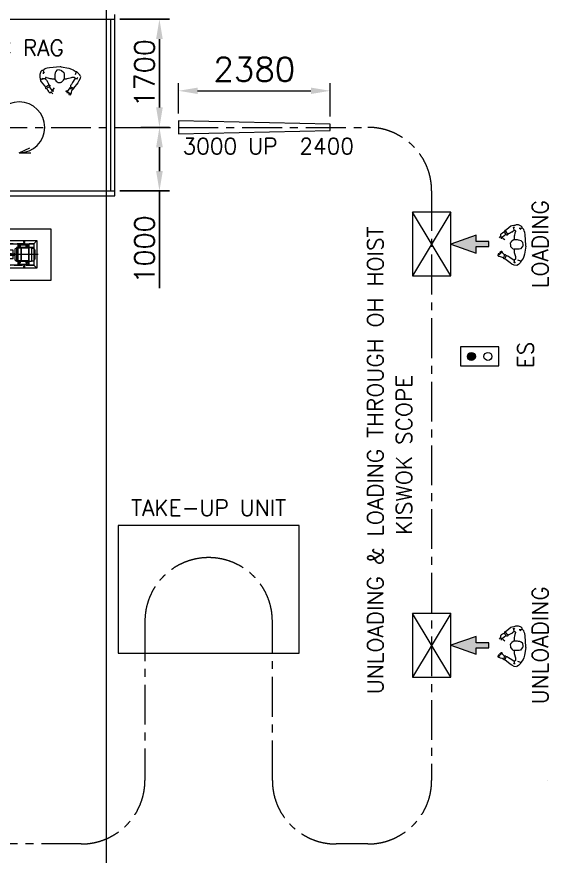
# Model space of a CAD drawing. Header units: millimetres. Extents: x -131970 to 468030, y -148196 to 152489.
# Drawn here: x 96917 to 105258, y 131321 to 144512 of the extents above; entities that cross this region are included whole.
import ezdxf
from ezdxf.enums import TextEntityAlignment as Align
from ezdxf.xclip import XClip

# ---------------------------------------------------------------- set-up
doc = ezdxf.new("R2010")
doc.units = ezdxf.units.MM
doc.header["$LTSCALE"] = 500
doc.header["$XCLIPFRAME"] = 2
for name, pattern in [('BUILDING PLAN$1$CENTER', [2, 1.25, -0.25, 0.25, -0.25]), ('CENTER', [2, 1.25, -0.25, 0.25, -0.25]), ('CONTINOUS', [0]), ('DASHED', [0.75, 0.5, -0.25]), ('DGN Style 4', [1.6, 0.8, -0.4, 0, -0.4]), ('PHANTOM', [2.5, 1.25, -0.25, 0.25, -0.25, 0.25, -0.25]), ('PHANTOM2', [1.25, 0.625, -0.125, 0.125, -0.125, 0.125, -0.125])]:
    doc.linetypes.add(name, pattern=pattern)
doc.layers.get('0').update_dxf_attribs({"linetype": 'CONTINUOUS'})
doc.layers.get('Defpoints').update_dxf_attribs({"linetype": 'CONTINUOUS'})
for name, color, linetype, lineweight in [('0 COMP', 9, 'PHANTOM', 9), ('0 CONVEYOR', 42, 'CENTER', 15), ('0 DIMENSION', 1, 'CONTINUOUS', 13), ('0 PANEL', 110, 'CONTINUOUS', 18), ('CEN', 1, 'CENTER', 13), ('fittings', 2, 'CONTINUOUS', 0), ('flange', 8, 'CONTINUOUS', 13), ('PHE', 8, 'PHANTOM2', 0), ('PIPE', 134, 'CONTINUOUS', 13), ('PUMP', 5, 'CONTINUOUS', 0), ('SIDE VIEW PAINTING BOOTH$0$0 PANEL', 110, 'CONTINUOUS', 18), ('valve', 7, 'CONTINUOUS', 0)]:
    doc.layers.add(name, color=color, linetype=linetype, lineweight=lineweight)
doc.layers.add('BUILDING PLAN$0$CL', color=1, linetype='BUILDING PLAN$1$CENTER')
doc.layers.add('SnT-OTHER', color=8, linetype='CONTINUOUS')
doc.styles.add('ROMANS', font='romans.shx')
doc.styles.add('rs', font='romans.shx')
doc.dimstyles.new('ISO-100', dxfattribs={"dimscale": 125, "dimtxt": 2.5, "dimasz": 2.5, "dimexe": 1.25, "dimexo": 0.625, "dimtad": 1, "dimdsep": 46, "dimtxsty": 'rs', "dimcen": 2.5, "dimclrt": 7, "dimadec": 0, "dimazin": 0, "dimtfac": 1, "dimtmove": 0, "dimatfit": 3, "dimfxl": 1, "dimarcsym": 0})
doc.dimstyles.new('STD 100', dxfattribs={"dimscale": 150, "dimtxt": 2.5, "dimasz": 2, "dimexe": 0.8, "dimexo": 0.8, "dimgap": 1, "dimtad": 1, "dimdec": 0, "dimzin": 9, "dimdsep": 46, "dimtxsty": 'ROMANS', "dimcen": 2.5, "dimclrd": 256, "dimclre": 256, "dimclrt": 7, "dimadec": 0, "dimazin": 3, "dimtfac": 1, "dimtdec": 0, "dimtmove": 0, "dimatfit": 3, "dimfxl": 1, "dimtfill": 1, "dimlwd": -1, "dimlwe": -1, "dimarcsym": 0})

# ---------------------------------------------------------------- blocks, each defined once
blk = doc.blocks.new('BUILDING PLAN')
at = {"layer": 'BUILDING PLAN$0$CL', "color": 8, "lineweight": 9, "ltscale": 500}
blk.add_line((8322.5, 0), (8322.5, -34798.5), dxfattribs=at)
blk = doc.blocks.new('125 nb slip-on flange1')
at = {"layer": 'PIPE'}
for p, q in [((-127, 24), (-127, 2)), ((127, 24), (-127, 24)), ((-127, 2), (-93, 2)), ((-108, 26), (-108, 0)), ((-93, 2), (-93, 0)), ((-93, 2), (-93, 0)), ((-93, 0), (93, 0)), ((-82, 36), (82, 36)), ((-82, 24), (-82, 36)), ((82, 24), (82, 36)), ((93, 2), (127, 2)), ((93, 2), (93, 0)), ((93, 2), (93, 0)), ((108, 26), (108, 0)), ((127, 24), (127, 2))]:
    blk.add_line(p, q, dxfattribs=at)
blk = doc.blocks.new('125 nb bellow')
at = {"layer": 'PIPE', "color": 1, "linetype": 'CENTER', "ltscale": 0.1}
for p, q in [((26, 108), (-2, 108)), ((124, 108), (152, 108)), ((26, -108), (-2, -108)), ((124, -108), (152, -108))]:
    blk.add_line(p, q, dxfattribs=at)
at = {"layer": 'valve'}
for p, q in [((0, 127), (0, -127)), ((24, 127), (0, 127)), ((24, -127), (24, 127)), ((65, 82), (24, 82)), ((126, 82), (85, 82)), ((126, 127), (150, 127)), ((126, -127), (126, 127)), ((150, 127), (150, -127)), ((24, -127), (0, -127)), ((65, -82), (24, -82)), ((126, -82), (85, -82)), ((126, -127), (150, -127))]:
    blk.add_line(p, q, dxfattribs=at)
at = {"layer": 'valve', "flags": 128}
for points in [[(65, 90), (65, -90)], [(85, -90), (85, 90)]]:
    blk.add_lwpolyline(points, dxfattribs=at)
at = {"layer": 'valve'}
for centre, start, end in [((75, 90), 0, 180), ((75, -90), 180, 0)]:
    blk.add_arc(centre, 10.5, start, end, dxfattribs=at)
blk = doc.blocks.new('150 nb slip-on flange2')
at = {"layer": 'CEN'}
for p, q in [((0, -150), (0, 150)), ((-150, 0), (150, 0)), ((-76, 76), (-95, 95)), ((76, 76), (95, 95)), ((-76, -76), (-95, -95)), ((76, -76), (95, -95))]:
    blk.add_line(p, q, dxfattribs=at)
blk.add_circle((0, 0), 121, dxfattribs=at)
at = {"layer": 'flange', "color": 134}
for centre, radius in [((0, 0), 140), ((-121, 0), 11.1), ((-85, 85), 11.1), ((0, 0), 85.4), ((0, 121), 11.1), ((85, 85), 11.1), ((121, 0), 11.1), ((-85, -85), 11.1), ((0, -121), 11.1), ((85, -85), 11.1)]:
    blk.add_circle(centre, radius, dxfattribs=at)
blk = doc.blocks.new('150 nb btv3')
at = {"layer": 'CEN'}
for p, q in [((-107, 0), (-134, 0)), ((-76, 76), (-95, 95)), ((76, 76), (95, 95)), ((107, 0), (134, 0)), ((-76, -76), (-95, -95)), ((0, -107), (0, -134)), ((76, -76), (95, -95))]:
    blk.add_line(p, q, dxfattribs=at)
at = {"layer": 'PIPE', "color": 1, "linetype": 'CENTER', "ltscale": 0.25}
for p, q in [((0, -140), (0, 140)), ((-140, 0), (140, 0))]:
    blk.add_line(p, q, dxfattribs=at)
at = {"layer": 'PIPE', "color": 1, "linetype": 'CENTER', "ltscale": 0.35}
blk.add_line((0, 107), (0, 134), dxfattribs=at)
at = {"layer": 'PIPE', "color": 1, "linetype": 'CENTER', "ltscale": 0.25}
blk.add_circle((0, 0), 121, dxfattribs=at)
at = {"layer": 'PIPE'}
blk.add_circle((121, 0), 11.1, dxfattribs=at)
at = {"layer": 'valve', "flags": 128}
blk.add_lwpolyline([(-2, 140), (-2, 230), (2, 230), (2, 140)], dxfattribs=at)
at = {"layer": 'valve'}
for centre, radius in [((0, 0), 140), ((-121, 0), 11.1), ((-85, 85), 11.1), ((0, 0), 84.2), ((0, 121), 11.1), ((85, 85), 11.1), ((-85, -85), 11.1), ((0, -121), 11.1), ((85, -85), 11.1)]:
    blk.add_circle(centre, radius, dxfattribs=at)
blk = doc.blocks.new('200 nb red 200x125')
at = {"layer": 'CEN'}
blk.add_line((152, 0), (0, 0), dxfattribs=at)
at = {"layer": 'fittings'}
for p, q in [((0, 109.55), (152, 70.65)), ((0, 109.55), (0, -109.55)), ((152, -70.65), (152, 70.65)), ((0, -109.55), (152, -70.65))]:
    blk.add_line(p, q, dxfattribs=at)
blk = doc.blocks.new('200 nb btv1')
at = {"layer": 'valve'}
for p, q in [((0, 134.95), (0, 0)), ((28.6, 134.95), (0, 134.95)), ((28.6, -134.95), (28.6, 134.95)), ((31.4, 134.95), (60, 134.95)), ((31.4, -134.95), (31.4, 134.95)), ((60, 134.95), (60, 0)), ((0, -134.95), (0, 0)), ((60, -134.95), (60, 0)), ((28.6, -134.95), (0, -134.95)), ((31.4, -134.95), (60, -134.95))]:
    blk.add_line(p, q, dxfattribs=at)
at = {"layer": 'valve', "color": 252, "linetype": 'PHANTOM', "ltscale": 0.2}
blk.add_lwpolyline([(31.5, 0), (28.5, 0), (28.5, -350), (31.5, -350), (31.5, 0)], close=True, dxfattribs=at)
at = {"layer": 'valve', "flags": 128}
blk.add_lwpolyline([(30, 1.5), (30, -1.5), (380, -1.5), (380, 1.5), (30, 1.5)], close=True, dxfattribs=at)
at = {"layer": 'valve', "color": 252, "linetype": 'PHANTOM', "ltscale": 0.2}
blk.add_arc((30, 0), 350, 269.754448, 0.245552, dxfattribs=at)
blk = doc.blocks.new('200 nb slip-on flange1')
at = {"layer": 'CEN'}
for p, q in [((-149, 31), (-149, 0)), ((149, 31), (149, 0))]:
    blk.add_line(p, q, dxfattribs=at)
at = {"layer": 'flange', "color": 134}
for p, q in [((-171, 29), (-171, 2)), ((171, 29), (-171, 29)), ((-171, 2), (-135, 2)), ((-135, 2), (-135, 0)), ((-135, 2), (-135, 0)), ((-135, 0), (135, 0)), ((-123, 44), (123, 44)), ((-123, 29), (-123, 44)), ((123, 29), (123, 44)), ((171, 2), (135, 2)), ((135, 2), (135, 0)), ((135, 2), (135, 0)), ((171, 29), (171, 2))]:
    blk.add_line(p, q, dxfattribs=at)
blk = doc.blocks.new('dasdasda')
at = {"layer": 'PUMP'}
for p, q in [((-40, 168), (-90, 218)), ((-40, -167), (-40, 168)), ((245, 168), (245, 56)), ((290, 168), (290, 80)), ((295, 168), (295, 80)), ((533, -167), (533, 168)), ((578, 152), (578, 168)), ((583, 152), (583, 168)), ((700, -167), (700, 168)), ((704, -167), (704, 168)), ((825, 218), (775, 168)), ((-114, 108), (-140, 108)), ((-140, -93), (-140, 93)), ((-138, 93), (-140, 93)), ((-138, 93), (-140, 93)), ((-138, 93), (-138, 127)), ((-116, 127), (-138, 127)), ((-116, 127), (-116, -127)), ((-116, 50), (-47, 38)), ((-84, 0), (-106, 0)), ((-59, 59), (-75, 75)), ((-50, 80), (-7, 80)), ((-50, 80), (-50, 38)), ((-40, 80), (-40, 45)), ((-37, 47), (-7, 79)), ((0, 84), (0, 106)), ((7, 80), (50, 80)), ((37, 47), (7, 79)), ((40, 80), (40, 45)), ((50, 80), (50, 33)), ((57, 75), (50, 75)), ((57, 75), (57, 20)), ((57, 20), (57, 35)), ((57, 35), (67, 35)), ((59, 59), (75, 75)), ((63, 69), (198, 55)), ((63, 49), (183, 36)), ((67, 35), (67, -35)), ((67, 25), (77, 25)), ((77, 30), (77, -30)), ((77, 30), (87, 30)), ((84, 0), (106, 0)), ((87, 30), (87, -30)), ((87, 25), (153, 25)), ((153, 30), (153, -30)), ((153, 30), (163, 30)), ((163, 30), (163, -30)), ((163, 25), (188, 25)), ((188, 31), (188, -31)), ((198, 55), (198, -55)), ((198, 55), (203, 55)), ((203, 55), (203, -55)), ((251, 13), (251, -12)), ((323, 45), (323, -45)), ((328, 40), (323, 40)), ((328, 40), (328, -40)), ((333, 19), (328, 19)), ((333, 19), (333, -19)), ((383, 12), (333, 12)), ((364, -70), (364, 70)), ((452, 70), (364, 70)), ((383, 12), (383, -12)), ((425, 12), (398, 12)), ((398, 12), (398, -12)), ((398, 12), (398, -12)), ((398, 12), (409, 12)), ((409, 12), (472, 12)), ((452, -70), (452, 70)), ((472, 19), (472, -19)), ((472, 19), (477, 19)), ((477, 73), (477, -73)), ((502, 98), (507, 98)), ((507, 108), (739, 108)), ((507, 108), (507, -108)), ((578, -102), (578, 102)), ((583, -102), (583, 102)), ((739, 108), (739, -108)), ((739, 98), (766, 98)), ((791, 73), (791, -73)), ((791, 35), (791, -35)), ((-138, -93), (-140, -93)), ((-138, -93), (-140, -93)), ((-114, -108), (-140, -108)), ((-138, -127), (-138, -93)), ((-116, -127), (-138, -127)), ((-116, -50), (-47, -38)), ((-59, -59), (-75, -75)), ((-50, -38), (-50, -80)), ((-50, -80), (-7, -80)), ((-40, -45), (-40, -80)), ((-37, -47), (-7, -79)), ((0, -84), (0, -106)), ((37, -47), (7, -79)), ((7, -80), (50, -80)), ((40, -45), (40, -80)), ((50, -33), (50, -80)), ((57, -75), (50, -75)), ((57, -20), (57, -75)), ((57, -35), (67, -35)), ((59, -59), (75, -75)), ((63, -49), (183, -36)), ((63, -69), (198, -55)), ((67, -25), (77, -25)), ((77, -30), (87, -30)), ((87, -25), (153, -25)), ((153, -30), (163, -30)), ((163, -25), (188, -25)), ((198, -55), (203, -55)), ((237, -70), (277, -70)), ((245, -56), (245, -167)), ((252, -58), (252, -55)), ((257, -50), (257, -90)), ((262, -58), (262, -54)), ((290, -167), (290, -80)), ((295, -80), (295, -167)), ((328, -40), (323, -40)), ((333, -19), (328, -19)), ((383, -12), (333, -12)), ((452, -70), (364, -70)), ((425, -12), (398, -12)), ((398, -12), (409, -12)), ((409, -12), (472, -12)), ((472, -19), (477, -19)), ((502, -98), (507, -98)), ((739, -108), (507, -108)), ((739, -98), (766, -98)), ((-40, -167), (-90, -217)), ((578, -167), (578, -152)), ((583, -167), (583, -152)), ((775, -167), (825, -217))]:
    blk.add_line(p, q, dxfattribs=at)
at = {"layer": 'PUMP', "color": 1}
for p, q in [((-85, 178), (-85, 128)), ((-85, 178), (85, 178)), ((-46, 153), (-74, 153)), ((-60, 166), (-60, 139)), ((74, 153), (46, 153)), ((60, 166), (60, 139)), ((85, 178), (85, 128)), ((124, 193), (96, 193)), ((110, 178), (110, 207)), ((558, 141), (558, 113)), ((639, 193), (611, 193)), ((625, 178), (625, 207)), ((662, 141), (662, 113)), ((-85, 128), (85, 128)), ((300, 80), (245, 80)), ((245, 80), (245, -80)), ((284, 55), (256, 55)), ((270, 69), (270, 41)), ((300, 80), (300, -80)), ((572, 127), (544, 127)), ((676, 127), (648, 127)), ((-85, -127), (85, -127)), ((-85, -177), (-85, -127)), ((85, -177), (85, -127)), ((300, -80), (245, -80)), ((284, -55), (256, -55)), ((270, -41), (270, -69)), ((572, -127), (544, -127)), ((558, -141), (558, -113)), ((676, -127), (648, -127)), ((662, -141), (662, -113)), ((-85, -177), (85, -177)), ((-46, -152), (-74, -152)), ((-60, -166), (-60, -139)), ((74, -152), (46, -152)), ((60, -166), (60, -139)), ((124, -192), (96, -192)), ((110, -178), (110, -207)), ((639, -192), (611, -192)), ((625, -178), (625, -207))]:
    blk.add_line(p, q, dxfattribs=at)
at = {"layer": 'PUMP', "linetype": 'CENTER', "ltscale": 0.01}
for p, q in [((843, 0), (-140, 0)), ((0, 92), (0, -92)), ((780, 108), (507, 108))]:
    blk.add_line(p, q, dxfattribs=at)
at = {"layer": 'PUMP', "ltscale": 0.5}
for p, q in [((121, 0), (-121, 0)), ((-94, 0), (94, 0)), ((0, -121), (0, 121)), ((0, -94), (0, 94))]:
    blk.add_line(p, q, dxfattribs=at)
at = {"layer": 'PUMP', "flags": 128}
for points in [[(825, 0), (825, -217), (-90, -217), (-90, 218), (825, 218), (825, 0)], [(775, 0), (775, -167), (-40, -167), (-40, 168), (775, 168), (775, 0)]]:
    blk.add_lwpolyline(points, dxfattribs=at)
at = {"layer": 'PUMP', "linetype": 'DASHED', "ltscale": 0.5}
blk.add_lwpolyline([(780, 0), (780, -172), (-45, -172), (-45, 173), (780, 173), (780, 0)], dxfattribs=at)
at = {"layer": 'PUMP', "color": 1, "flags": 128}
for points in [[(533, 152), (687, 152), (687, 102), (533, 102), (533, 152)], [(533, -152), (687, -152), (687, -102), (533, -102), (533, -152)]]:
    blk.add_lwpolyline(points, close=True, dxfattribs=at)
at = {"layer": 'PUMP', "color": 1}
for centre, radius in [((-60, 153), 9), ((-60, 153), 8), ((60, 153), 9), ((60, 153), 8), ((110, 193), 8), ((558, 127), 9), ((558, 127), 8), ((625, 193), 8), ((662, 127), 9), ((662, 127), 8), ((270, 55), 9), ((270, 55), 8), ((270, -55), 9), ((270, -55), 8), ((558, -127), 9), ((558, -127), 8), ((662, -127), 9), ((662, -127), 8), ((-60, -152), 9), ((-60, -152), 8), ((60, -152), 9), ((60, -152), 8), ((110, -192), 8), ((625, -192), 8)]:
    blk.add_circle(centre, radius, dxfattribs=at)
at = {"layer": 'PUMP'}
for centre, radius in [((0, 0), 114), ((-95, 0), 9.5), ((-67, 67), 9.5), ((0, 0), 60), ((0, 0), 58), ((0, 95), 9.5), ((67, 67), 9.5), ((95, 0), 9.5), ((251, 0), 5), ((-67, -67), 9.5), ((0, -95), 9.5), ((67, -67), 9.5), ((257, -70), 12.5)]:
    blk.add_circle(centre, radius, dxfattribs=at)
at = {"layer": 'PUMP', "ltscale": 0.5}
blk.add_circle((0, 0), 95.2, dxfattribs=at)
at = {"layer": 'PUMP', "color": 1}
for centre, start, end in [((110, 193), 167.7117, 106.4066), ((625, 193), 167.7117, 106.4066), ((110, -192), 253.5934, 192.2883), ((625, -192), 253.5934, 192.2883)]:
    blk.add_arc(centre, 7.21, start, end, dxfattribs=at)
at = {"layer": 'PUMP'}
for centre, radius, start, end in [((0, 73), 10, 42.8049, 137.1951), ((65, 78), 8.47, 198.8223, 261.056), ((65, 58), 8.47, 198.8223, 261.056), ((183, 31), 5, 0, 79.2157), ((241, -214), 272, 72.3872, 98.141), ((502, 73), 25, 90, 180), ((766, 73), 25, 0, 90), ((0, -72), 10, 222.8049, 317.1951), ((65, -58), 8.47, 98.944, 161.1777), ((65, -78), 8.47, 98.944, 161.1777), ((183, -31), 5, 280.7843, 0), ((241, 214), 272, 261.859, 287.6128), ((502, -73), 25, 180, 270), ((766, -73), 25, 270, 0)]:
    blk.add_arc(centre, radius, start, end, dxfattribs=at)
blk = doc.blocks.new('A$Cdb542a08')
at = {"layer": '0 DIMENSION'}
blk.add_3dface([(-2053, 398), (-53, 398), (-53, -402), (-2053, -402)], dxfattribs=at)
at = {"layer": 'PHE', "color": 136, "linetype": 'Continuous'}
for p, q in [((-190, -110), (-190, 110)), ((0, 110), (-190, 110)), ((0, -110), (0, 110)), ((0, -110), (-190, -110))]:
    blk.add_line(p, q, dxfattribs=at)
at = {"layer": 'PHE', "color": 1, "linetype": 'DGN Style 4'}
blk.add_line((0, 0), (-190, 0), dxfattribs=at)
at = {"xscale": -1}
blk.add_blockref('dasdasda', (-1005, 0, 0), dxfattribs=at)
at = {"layer": 'CEN', "xscale": -1, "rotation": 180}
blk.add_blockref('150 nb slip-on flange2', (-1005, 0), dxfattribs=at)
at = {"layer": 'CEN', "xscale": -1}
blk.add_blockref('200 nb red 200x125', (-338, 0), dxfattribs=at)
at = {"layer": 'flange', "color": 134, "xscale": -1, "rotation": 90}
blk.add_blockref('200 nb slip-on flange1', (-294, 0), dxfattribs=at)
at = {"layer": 'flange', "color": 134, "extrusion": (0, 0, -1), "xscale": -1, "rotation": 90}
blk.add_blockref('200 nb slip-on flange1', (234, 0), dxfattribs=at)
at = {"layer": 'PIPE', "color": 1, "linetype": 'CENTER', "ltscale": 0.25, "xscale": -1, "rotation": 180}
blk.add_blockref('150 nb btv3', (-1005, 0), dxfattribs=at)
at = {"layer": 'PIPE', "xscale": -1, "rotation": 270}
for p in [(-865, 0), (-590, 0)]:
    blk.add_blockref('125 nb slip-on flange1', p, dxfattribs=at)
at = {"layer": 'PIPE', "extrusion": (0, 0, -1), "xscale": -1, "rotation": 270}
blk.add_blockref('125 nb slip-on flange1', (741, 0), dxfattribs=at)
at = {"layer": 'valve', "xscale": -1, "rotation": 180}
for name, p in [('200 nb btv1', (-294, 0)), ('125 nb bellow', (-740, 0))]:
    blk.add_blockref(name, p, dxfattribs=at)
blk = doc.blocks.new('A$C3d7d3225')
at = {"color": 1}
for p, q in [((-292, 158), (-304, 126)), ((-287, 169), (-292, 158)), ((-271, 187), (-287, 169)), ((-257, 187), (-271, 187)), ((-257, 187), (-253, 184)), ((-253, 184), (-248, 169)), ((-236, 208), (-252, 189)), ((-249, 157), (-249, 136)), ((-248, 169), (-247, 165)), ((-247, 165), (-240, 160)), ((-240, 160), (-228, 152)), ((-232, 209), (-236, 208)), ((-211, 217), (-232, 209)), ((-187, 225), (-211, 217)), ((-154, 231), (-187, 225)), ((18, 244), (-154, 231)), ((-61, 148), (-66, 126)), ((-54, 170), (-61, 148)), ((-35, 192), (-54, 170)), ((-31, 193), (-35, 192)), ((5, 200), (-31, 193)), ((5, 200), (7, 197)), ((7, 197), (27, 193)), ((31, 244), (18, 244)), ((27, 193), (38, 187)), ((31, 244), (153, 223)), ((38, 187), (72, 157)), ((72, 157), (78, 137)), ((78, 137), (78, 57)), ((153, 223), (193, 209)), ((193, 209), (220, 199)), ((220, 199), (264, 165)), ((260, 148), (251, 117)), ((264, 165), (260, 148)), ((277, 165), (264, 165)), ((277, 165), (284, 160)), ((284, 160), (310, 134)), ((310, 134), (315, 126)), ((-304, 126), (-304, 92)), ((-304, 92), (-302, 78)), ((-302, 78), (-296, 54)), ((-297, 68), (-287, 41)), ((-296, 54), (-291, 25)), ((-291, 25), (-284, 7)), ((-284, 7), (-231, -55)), ((-271, 66), (-257, 55)), ((-263, 47), (-271, 47)), ((-257, 54), (-263, 47)), ((-219, 58), (-257, 54)), ((-215, 77), (-219, 58)), ((-219, 58), (-199, 35)), ((-215, 85), (-212, 81)), ((-212, 81), (-203, 78)), ((-203, 78), (-176, 70)), ((-199, 35), (-193, 27)), ((-193, 27), (-191, 23)), ((-191, 23), (-191, 18)), ((-191, 18), (-173, -13)), ((-176, 70), (-146, 62)), ((-146, 62), (-128, 60)), ((-128, 60), (-114, 57)), ((-114, 57), (-76, 57)), ((-76, 57), (-65, 43)), ((-69, 113), (-70, 61)), ((-66, 126), (-69, 113)), ((-65, 43), (-49, 22)), ((-49, 22), (-34, 7)), ((-34, 7), (-29, 5)), ((-29, 5), (-19, -1)), ((-19, -1), (19, 1)), ((19, 1), (33, 3)), ((33, 3), (37, 5)), ((37, 5), (66, 35)), ((66, 35), (77, 53)), ((78, 57), (113, 57)), ((113, 57), (126, 60)), ((126, 60), (193, 78)), ((193, 78), (204, 81)), ((204, 81), (235, 80)), ((248, 55), (211, -2)), ((235, 80), (251, 60)), ((251, 60), (277, 60)), ((277, 60), (294, 77)), ((280, 55), (288, 50)), ((311, 25), (291, -5)), ((329, 61), (311, 25)), ((315, 126), (331, 101)), ((332, 94), (329, 61)), ((-231, -55), (-215, -76)), ((-215, -76), (-215, -89)), ((-215, -89), (-209, -94)), ((-178, -54), (-212, -73)), ((-209, -94), (-193, -94)), ((-193, -94), (-191, -105)), ((-183, -84), (-191, -92)), ((-191, -105), (-177, -125)), ((-178, -82), (-183, -84)), ((-161, -37), (-178, -54)), ((-172, -81), (-178, -82)), ((-173, -13), (-169, -25)), ((-164, -73), (-172, -81)), ((-169, -25), (-164, -31)), ((-164, -31), (-161, -37)), ((-154, -73), (-164, -73)), ((-158, -41), (-156, -43)), ((-156, -43), (-149, -45)), ((-153, -66), (-154, -73)), ((-154, -73), (-113, -125)), ((-145, -57), (-153, -66)), ((-149, -45), (-146, -50)), ((-146, -50), (-145, -57)), ((-94, -112), (-76, -86)), ((162, -97), (129, -130)), ((168, -73), (165, -76)), ((165, -76), (165, -94)), ((165, -94), (183, -96)), ((176, -70), (170, -68)), ((178, -68), (176, -70)), ((184, -45), (178, -51)), ((178, -51), (178, -68)), ((178, -68), (215, -85)), ((183, -96), (188, -98)), ((192, -31), (184, -45)), ((188, -98), (208, -108)), ((211, -2), (192, -31)), ((227, -100), (209, -114)), ((215, -85), (220, -88)), ((220, -88), (227, -89)), ((291, -5), (227, -89)), ((227, -89), (227, -100))]:
    blk.add_line(p, q, dxfattribs=at)
for points in [[(-177, -125), (-166, -141), (-164, -146), (-156, -156), (-129, -156)], [(-113, -125), (-110, -129), (-94, -112)], [(170, -166), (156, -177), (149, -182), (149, -192), (176, -196), (184, -188), (185, -184), (193, -160), (200, -129), (209, -114)], [(-126, -150), (-129, -154), (-121, -160), (-100, -177)], [(-86, -140), (-113, -140), (-121, -148)], [(136, -150), (144, -169)]]:
    blk.add_lwpolyline(points, dxfattribs=at)
blk.add_lwpolyline([(132, -137), (133, -148), (114, -148), (109, -142), (109, -134), (129, -130), (129, -133), (133, -136)], close=True, dxfattribs=at)
at = {"layer": 'SnT-OTHER', "color": 1}
blk.add_lwpolyline([(119, -158), (144, -158), (144, -170)], dxfattribs=at)
blk = doc.blocks.new('*D274')
at = {"layer": '0 DIMENSION', "color": 0, "linetype": 'ByBlock', "lineweight": -2, "transparency": 16777216}
for p, q in [((98533, 144475), (99312, 144475)), ((99156, 143087), (99156, 144162)), ((98865, 142775), (99312, 142775))]:
    blk.add_line(p, q, dxfattribs=at)
at = {"layer": '0 DIMENSION', "color": 0, "linetype": 'ByBlock', "transparency": 16777216}
for points in [[(99104, 144162), (99208, 144162), (99156, 144475)], [(99104, 143087), (99208, 143087), (99156, 142775)]]:
    blk.add_solid(points, dxfattribs=at)
at = {"layer": 'Defpoints', "color": 0, "linetype": 'ByBlock', "transparency": 16777216}
for p in [(98455, 144475), (99156, 144475), (98786, 142775)]:
    blk.add_point(p, dxfattribs=at)
at = {"layer": '0 DIMENSION', "color": 7, "linetype": 'ByBlock', "transparency": 16777216, "insert": (98921, 143625), "char_height": 312.5, "attachment_point": 5, "rotation": 90, "style": 'rs'}
blk.add_mtext('1700', dxfattribs=at)
blk = doc.blocks.new('1948')
at = {"layer": '0 COMP', "linetype": 'ByBlock'}
for p, q in [((500, -300), (-500, 300)), ((-500, -300), (500, 300))]:
    blk.add_line(p, q, dxfattribs=at)
blk.add_lwpolyline([(500, -300), (500, 300), (-500, 300), (-500, -300)], close=True, dxfattribs=at)
blk = doc.blocks.new('TOP PLAN OF CONVEYOR$0$A$C4E4907A6')
h = blk.add_hatch(color=256)
h.dxf.hatch_style = 1
h.paths.add_polyline_path([(300, 20), (200, 20), (200, 70), (0, 0), (200, -70), (200, -20), (300, -20)])
blk.add_lwpolyline([(200, -20), (300, -20), (300, 20), (200, 20), (200, 70), (0, 0), (200, -70)], close=True)
blk = doc.blocks.new('*D287')
at = {"layer": '0 DIMENSION', "color": 0, "linetype": 'ByBlock', "lineweight": -2, "transparency": 16777216}
for p, q in [((98865, 142775), (99312, 142775)), ((99156, 142462), (99156, 142087)), ((98534, 141775), (99312, 141775)), ((99156, 141775), (99156, 140250))]:
    blk.add_line(p, q, dxfattribs=at)
at = {"layer": '0 DIMENSION', "color": 0, "linetype": 'ByBlock', "transparency": 16777216}
for points in [[(99104, 142462), (99208, 142462), (99156, 142775)], [(99104, 142087), (99208, 142087), (99156, 141775)]]:
    blk.add_solid(points, dxfattribs=at)
at = {"layer": 'Defpoints', "color": 0, "linetype": 'ByBlock', "transparency": 16777216}
for p in [(98786, 142775), (98455, 141775), (99156, 141775)]:
    blk.add_point(p, dxfattribs=at)
at = {"layer": '0 DIMENSION', "color": 7, "linetype": 'ByBlock', "transparency": 16777216, "insert": (98921, 140856), "char_height": 312.5, "attachment_point": 5, "rotation": 90, "style": 'rs'}
blk.add_mtext('1000', dxfattribs=at)
blk = doc.blocks.new('ES')
at = {"linetype": 'ByBlock'}
h = blk.add_hatch(color=6, dxfattribs=at)
h.dxf.hatch_style = 1
h.paths.add_polyline_path([(-62, 0, 1), (62, 0, 1)])
at = {"color": 6, "linetype": 'ByBlock'}
blk.add_lwpolyline([(-170, -149), (430, -149), (430, 151), (-170, 151)], close=True, dxfattribs=at)
for centre in [(0, 0), (260, 0)]:
    blk.add_circle(centre, 62.5, dxfattribs=at)
blk = doc.blocks.new('*D325')
at = {"layer": '0 DIMENSION', "transparency": 16777216}
for p, q in [((99455, 142995), (99455, 143469)), ((101835, 142945), (101835, 143469)), ((99755, 143349), (101535, 143349))]:
    blk.add_line(p, q, dxfattribs=at)
at = {"layer": '0 DIMENSION', "linetype": 'ByBlock', "transparency": 16777216}
for points in [[(99755, 143399), (99755, 143299), (99455, 143349)], [(101535, 143399), (101535, 143299), (101835, 143349)]]:
    blk.add_solid(points, dxfattribs=at)
at = {"layer": 'Defpoints', "color": 0, "linetype": 'ByBlock', "transparency": 16777216}
for p in [(101835, 143349), (99455, 142875), (101835, 142825)]:
    blk.add_point(p, dxfattribs=at)
at = {"layer": '0 DIMENSION', "color": 7, "linetype": 'ByBlock', "transparency": 16777216, "insert": (100645, 143687), "char_height": 375, "attachment_point": 5, "style": 'ROMANS', "bg_fill": 3, "box_fill_scale": 1.1, "bg_fill_color": 256, "bg_fill_true_color": 13158600, "bg_fill_transparency": 0}
blk.add_mtext('2380', dxfattribs=at)

msp = doc.modelspace()

# ---------------------------------------------------------------- block references
at = {"layer": '0 DIMENSION', "linetype": 'ByBlock'}
ref = msp.add_blockref('BUILDING PLAN', (90000, 145500), dxfattribs=at)
XClip(ref).set_block_clipping_path([(-40296.2847446482, -27160.9180562167), (34674.8181025925, 6489.0819437833)])

# ---------------------------------------------------------------- next in the draw order: linework, layer by layer
at = {"layer": '0 CONVEYOR', "linetype": 'CONTINOUS'}
msp.add_lwpolyline([(101835.056, 142724.812), (101835.056, 142824.812), (99455.056, 142874.812), (99455.056, 142674.812)], close=True, dxfattribs=at)
at = {"layer": '0 CONVEYOR'}
msp.add_lwpolyline([(90455.056, 142774.812), (102428.897, 142774.812, -0.414213562), (103428.897, 141774.812), (103428.897, 132513.189, -0.414213562), (102428.897, 131513.189), (101928.423, 131513.189, -0.414213562), (100928.423, 132513.189), (100928.423, 135013.189, 0.414213562), (99928.423, 136013.189), (99928.423, 136013.189, 0.414213562), (98928.423, 135013.189), (98928.423, 132513.189, -0.414213562), (97928.423, 131513.189), (78645.896, 131513.189, -0.131652498), (78145.896, 131647.164), (78090.382, 131679.214, 0.131652498), (77590.382, 131813.189), (76730.056, 131813.189)], format="xyb", dxfattribs=at)
msp.add_lwpolyline([(105248.423, 132513.189), (105248.423, 132513.189)], close=True, dxfattribs=at)
at = {"layer": '0 DIMENSION', "linetype": 'ByBlock'}
for q in [(97121.052, 142454.525), (97139.2, 142374.812)]:
    msp.add_line((96955.056, 142374.812), q, dxfattribs=at)
msp.add_lwpolyline([(98508.844, 134513.189), (101348.001, 134513.189), (101348.001, 136520.503), (98508.844, 136520.503)], close=True, dxfattribs=at)
msp.add_arc((96955.056, 142774.812), 400, 270, 180, dxfattribs=at)
at = {"layer": 'SIDE VIEW PAINTING BOOTH$0$0 PANEL'}
for p, q in [((95455.056, 144474.812), (98455.056, 144474.812)), ((98395.056, 141774.812), (98395.056, 144474.812)), ((98455.056, 141699.812), (98455.056, 144549.812)), ((95455.443, 141774.812), (98455.443, 141774.812)), ((95455.443, 141699.812), (98455.443, 141699.812))]:
    msp.add_line(p, q, dxfattribs=at)

# ---------------------------------------------------------------- next in the draw order: block references
at = {"xscale": -1}
msp.add_blockref('A$Cdb542a08', (95402.056, 140776.754), dxfattribs=at)
at = {"layer": '0 DIMENSION', "color": 6}
msp.add_blockref('A$C3d7d3225', (97582.47, 143481.022), dxfattribs=at)
at = {"layer": '0 DIMENSION', "linetype": 'ByBlock', "rotation": 90}
for p in [(103428.897, 140940.139), (103428.897, 134635.408)]:
    msp.add_blockref('1948', p, dxfattribs=at)
at = {"layer": '0 DIMENSION', "color": 6, "rotation": 270}
for p in [(104664.791, 140936.354), (104664.791, 134631.623)]:
    msp.add_blockref('A$C3d7d3225', p, dxfattribs=at)
at = {"layer": '0 DIMENSION', "color": 3, "xscale": 2, "yscale": 2, "zscale": 2}
for p in [(103728.897, 140940.139), (103728.897, 134635.408)]:
    msp.add_blockref('TOP PLAN OF CONVEYOR$0$A$C4E4907A6', p, dxfattribs=at)
at = {"layer": '0 DIMENSION', "linetype": 'ByBlock'}
msp.add_blockref('ES', (104052.553, 139174.36), dxfattribs=at)

# ---------------------------------------------------------------- next in the draw order: texts
at = {"layer": '0 PANEL', "color": 7, "style": 'ROMANS'}
for s, p in [('TAC RAG', (96955.056, 144024.812)), ('3000 UP  2400', (100864.544, 142479.047)), ('TAKE-UP UNIT', (99928.423, 136795.78))]:
    msp.add_text(s, height=250, dxfattribs=at).set_placement(p, align=Align.MIDDLE)
for s, p in [('LOADING', (105133.071, 140940.139)), ('UNLOADING & LOADING THROUGH OH HOIST ', (102545.303, 137627.563)), ('ES', (104903.246, 139197.018)), ('KISWOK SCOPE', (102995.303, 137627.563)), ('UNLOADING', (105133.071, 134635.408))]:
    msp.add_text(s, height=250, rotation=90, dxfattribs=at).set_placement(p, align=Align.MIDDLE)

# ---------------------------------------------------------------- next in the draw order: dimensions: what is measured, and where the dimension line sits
at = {"layer": '0 DIMENSION', "linetype": 'ByBlock'}
for base, p2, angle, picture, middle in [((99155.755, 144474.812), (98455.056, 144474.812), 90, '*D274', (98921.38, 143624.812)), ((99155.755, 141774.812), (98455.443, 141774.812), 270, '*D287', (98921.38, 140855.913))]:
    dim = msp.add_linear_dim(base=base, p1=(98786.476, 142774.812), p2=p2, angle=angle, dimstyle='ISO-100', dxfattribs=at)
    dim.commit()
    dim.dimension.update_dxf_attribs({"geometry": picture, "text_midpoint": middle})

# ---------------------------------------------------------------- next in the draw order: dimensions: what is measured, and where the dimension line sits
dim = msp.add_linear_dim(base=(101835.056, 143349.345), p1=(99455.056, 142874.812), p2=(101835.056, 142824.812), dimstyle='STD 100', dxfattribs=at)
dim.commit()
dim.dimension.update_dxf_attribs({"geometry": '*D325', "text_midpoint": (100645.056, 143686.845)})

doc.saveas('drawing.dxf')
